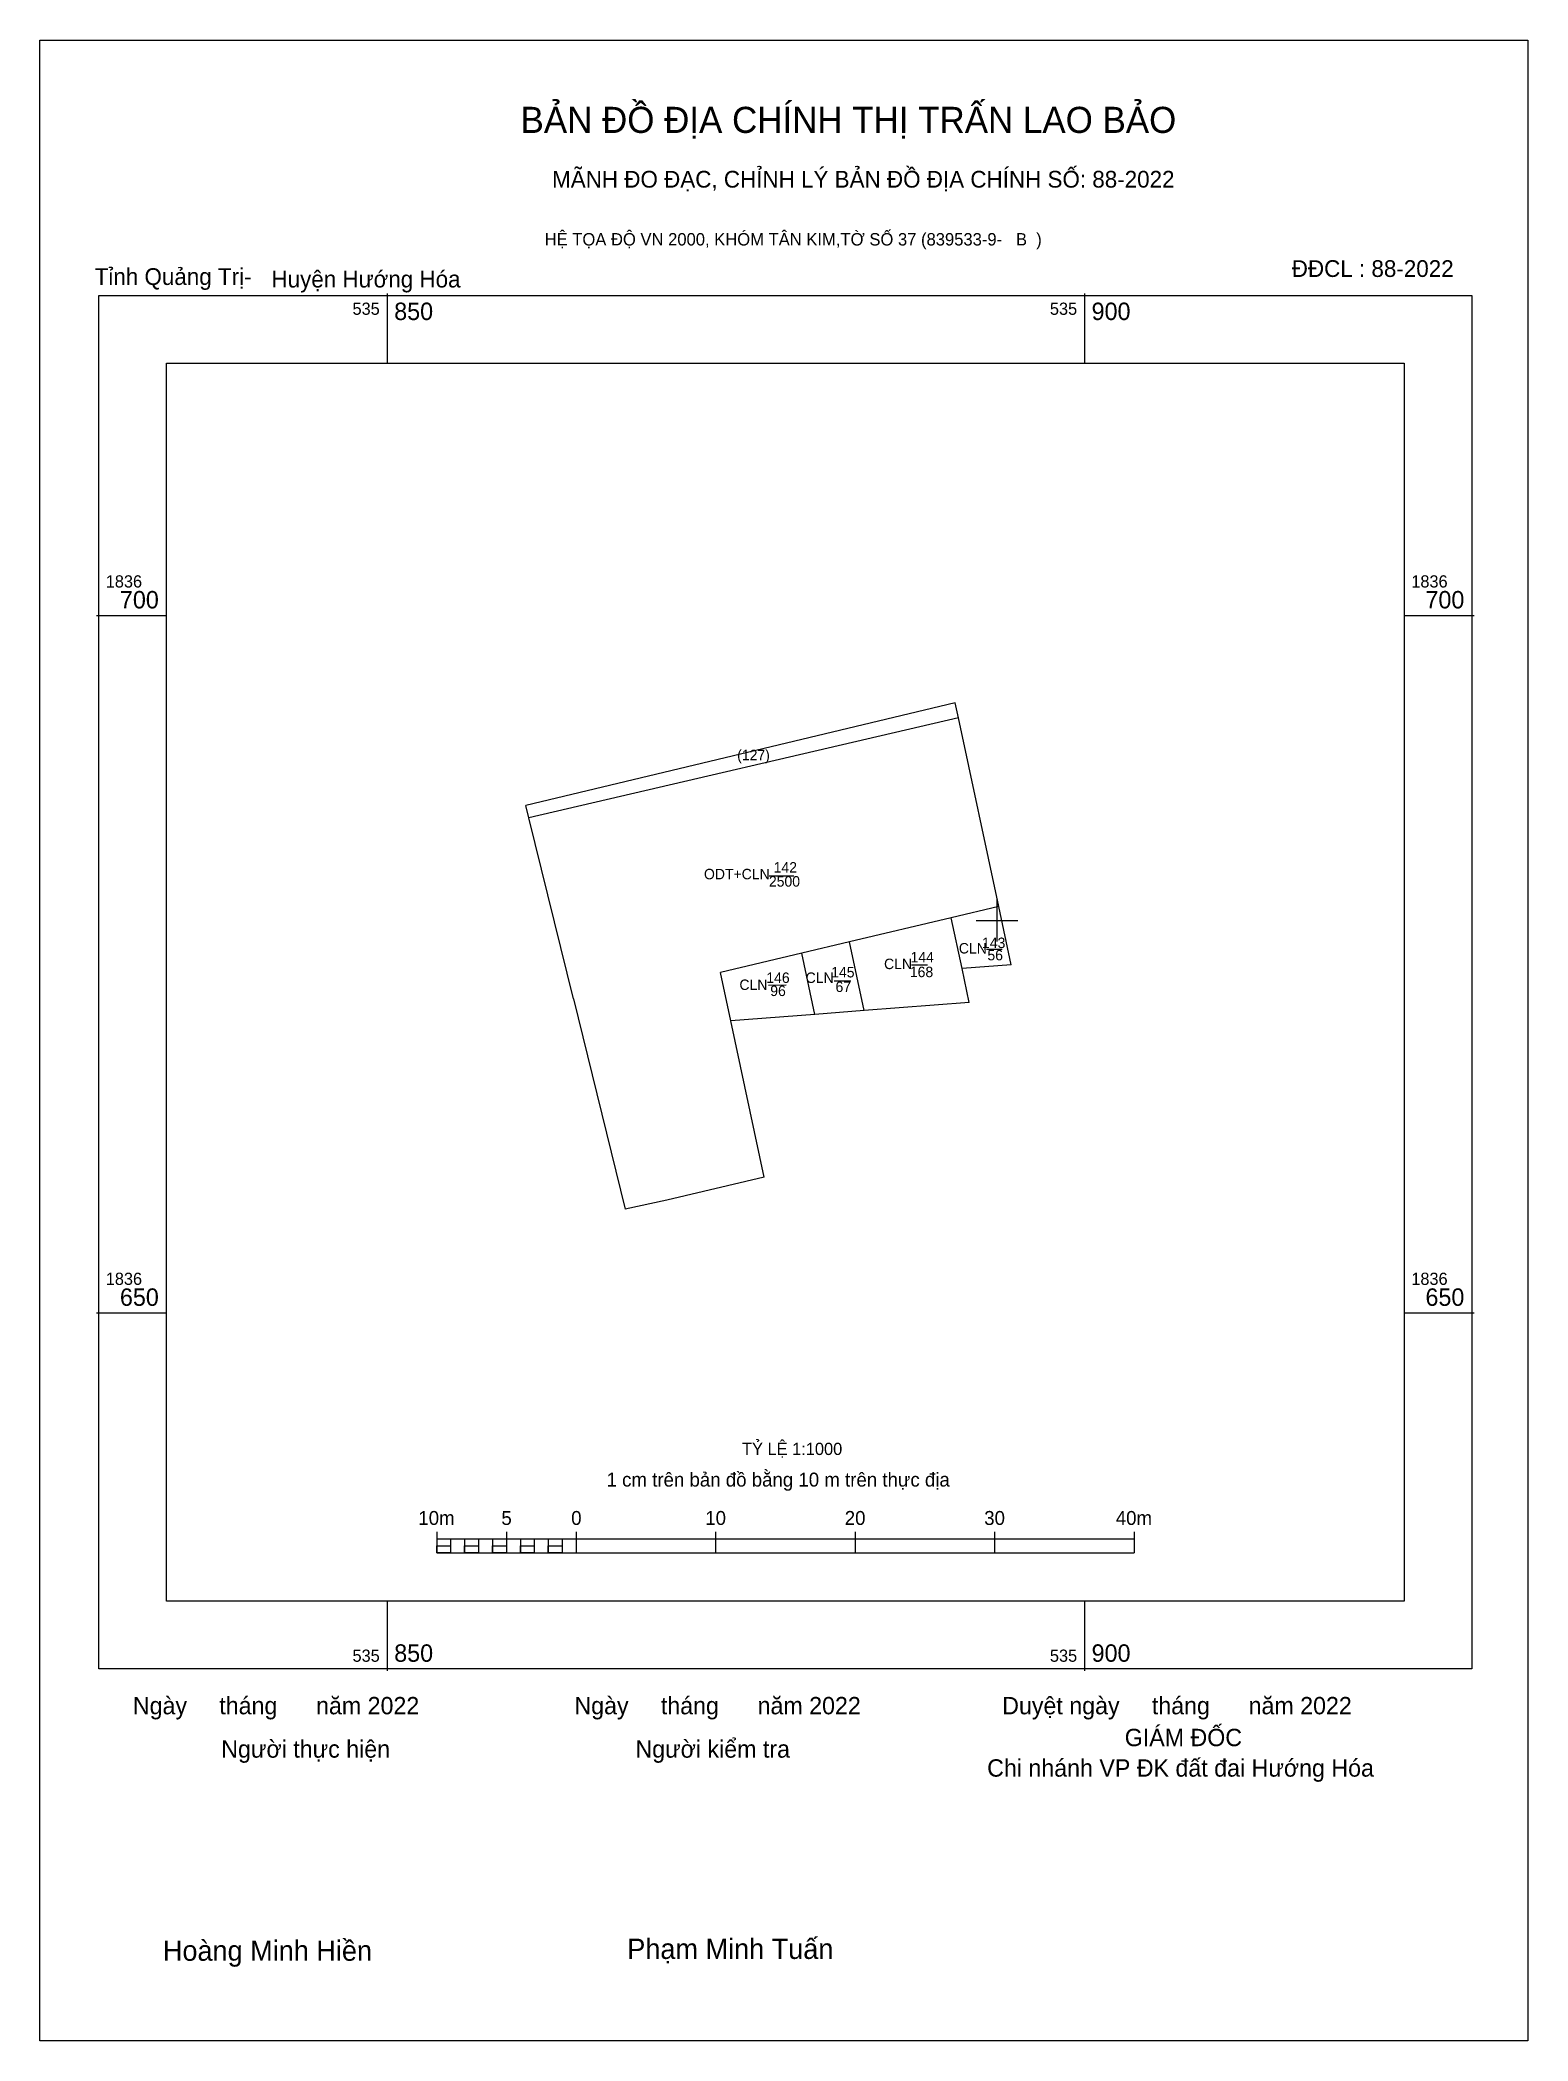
# Model space of a CAD drawing. Extents: x 535763 to 535976, y 1836539 to 1836826.
import ezdxf

# ---------------------------------------------------------------- set-up
doc = ezdxf.new("R2010")
doc.units = 0
for name, color, linetype in [('Level 10', 7, 'Continuous'), ('Level 13', 7, 'Continuous'), ('Level 15', 7, 'Continuous'), ('Level 17', 7, 'Continuous'), ('Level 4', 7, 'Continuous'), ('Level 6', 7, 'Continuous'), ('Level 62', 7, 'Continuous'), ('Level 63', 7, 'Continuous'), ('Level 9', 7, 'Continuous')]:
    doc.layers.add(name, color=color, linetype=linetype)

msp = doc.modelspace()

# ---------------------------------------------------------------- linework, layer by layer
at = {"layer": 'Level 10'}
for p, q in [((535894.01, 1836731.21), (535832.44, 1836716.47)), ((535839.25, 1836688.75), (535846.67, 1836658.58))]:
    msp.add_line(p, q, dxfattribs=at)
at = {"layer": 'Level 13'}
msp.add_line((535867.33, 1836706.42), (535870.87, 1836706.42), dxfattribs=at)
msp.add_lwpolyline([(535894.47, 1836729.06), (535832.88, 1836714.7)], dxfattribs=at)
at = {"layer": 'Level 15'}
msp.add_lwpolyline([(535762.77, 1836826.24), (535976.13, 1836826.24), (535976.13, 1836539.33), (535762.77, 1836539.33)], close=True, dxfattribs=at)
at = {"layer": 'Level 17'}
for p, q in [((535898.47, 1836695.86), (535900.73, 1836695.89)), ((535887.75, 1836693.62), (535890.01, 1836693.65)), ((535867.25, 1836690.73), (535869.75, 1836690.77)), ((535876.66, 1836691.34), (535879.02, 1836691.34))]:
    msp.add_line(p, q, dxfattribs=at)
at = {"layer": 'Level 4'}
for p, q in [((535894.47, 1836729.06), (535894.01, 1836731.21)), ((535900.24, 1836701.99), (535894.47, 1836729.06)), ((535832.88, 1836714.7), (535832.44, 1836716.47)), ((535839.25, 1836688.75), (535832.88, 1836714.7)), ((535893.43, 1836700.38), (535878.84, 1836696.93)), ((535900.24, 1836701.99), (535893.43, 1836700.38)), ((535894.98, 1836693.11), (535893.43, 1836700.38)), ((535902.02, 1836693.65), (535900.24, 1836701.99)), ((535872.01, 1836695.31), (535860.34, 1836692.55)), ((535878.84, 1836696.93), (535872.01, 1836695.31)), ((535873.88, 1836686.53), (535872.01, 1836695.31)), ((535880.93, 1836687.08), (535878.84, 1836696.93)), ((535861.83, 1836685.6), (535860.34, 1836692.55)), ((535902.02, 1836693.65), (535894.98, 1836693.11)), ((535896.02, 1836688.23), (535894.98, 1836693.11)), ((535873.88, 1836686.53), (535861.83, 1836685.6)), ((535880.93, 1836687.08), (535873.88, 1836686.53)), ((535896.02, 1836688.23), (535880.93, 1836687.08)), ((535866.6, 1836663.21), (535861.83, 1836685.6)), ((535866.6, 1836663.21), (535852.65, 1836659.91)), ((535852.65, 1836659.91), (535846.67, 1836658.58))]:
    msp.add_line(p, q, dxfattribs=at)
at = {"layer": 'Level 62'}
msp.add_lwpolyline([(535780.89, 1836779.9), (535958.4, 1836779.9), (535958.4, 1836602.39), (535780.89, 1836602.39)], close=True, dxfattribs=at)
at = {"layer": 'Level 63'}
for p, q in [((535812.56, 1836789.9), (535812.56, 1836779.9)), ((535912.56, 1836789.9), (535912.56, 1836779.9)), ((535770.89, 1836743.74), (535780.89, 1836743.74)), ((535958.4, 1836743.74), (535968.4, 1836743.74)), ((535900, 1836697), (535900, 1836703)), ((535897, 1836700), (535903, 1836700)), ((535770.89, 1836643.74), (535780.89, 1836643.74)), ((535958.4, 1836643.74), (535968.4, 1836643.74)), ((535819.65, 1836612.32), (535819.65, 1836609.32)), ((535829.65, 1836612.32), (535829.65, 1836609.32)), ((535839.65, 1836612.32), (535839.65, 1836609.32)), ((535859.65, 1836612.32), (535859.65, 1836609.32)), ((535879.65, 1836612.32), (535879.65, 1836609.32)), ((535899.65, 1836612.32), (535899.65, 1836609.32)), ((535919.65, 1836612.32), (535919.65, 1836609.32)), ((535819.65, 1836611.32), (535919.65, 1836611.32)), ((535819.65, 1836609.32), (535919.65, 1836609.32)), ((535821.65, 1836611.32), (535821.65, 1836609.32)), ((535823.65, 1836611.32), (535823.65, 1836609.32)), ((535825.65, 1836611.32), (535825.65, 1836609.32)), ((535827.65, 1836611.32), (535827.65, 1836609.32)), ((535829.65, 1836611.32), (535829.65, 1836609.32)), ((535831.65, 1836611.32), (535831.65, 1836609.32)), ((535833.65, 1836611.32), (535833.65, 1836609.32)), ((535835.65, 1836611.32), (535835.65, 1836609.32)), ((535837.65, 1836611.32), (535837.65, 1836609.32)), ((535839.65, 1836611.32), (535839.65, 1836609.32)), ((535812.56, 1836602.39), (535812.56, 1836592.39)), ((535912.56, 1836602.39), (535912.56, 1836592.39))]:
    msp.add_line(p, q, dxfattribs=at)
for points in [[(535771.2, 1836789.59), (535968.09, 1836789.59), (535968.09, 1836592.7), (535771.2, 1836592.7)], [(535819.65, 1836610.32), (535821.65, 1836610.32), (535821.65, 1836609.32), (535819.65, 1836609.32)], [(535819.65, 1836610.32), (535821.65, 1836610.32), (535821.65, 1836609.32), (535819.65, 1836609.32)], [(535823.65, 1836610.32), (535825.65, 1836610.32), (535825.65, 1836609.32), (535823.65, 1836609.32)], [(535827.65, 1836610.32), (535829.65, 1836610.32), (535829.65, 1836609.32), (535827.65, 1836609.32)], [(535831.65, 1836610.32), (535833.65, 1836610.32), (535833.65, 1836609.32), (535831.65, 1836609.32)], [(535835.65, 1836610.32), (535837.65, 1836610.32), (535837.65, 1836609.32), (535835.65, 1836609.32)]]:
    msp.add_lwpolyline(points, close=True, dxfattribs=at)

# ---------------------------------------------------------------- texts
at = {"layer": 'Level 13'}
for s, p in [('(127)', (535862.74, 1836722.97)), ('ODT+CLN', (535857.98, 1836705.9)), ('2500', (535867.29, 1836704.85)), ('142', (535867.97, 1836706.86)), ('143', (535897.85, 1836696.04)), ('144', (535887.6, 1836693.98)), ('CLN', (535894.52, 1836695.26)), ('56', (535898.62, 1836694.28)), ('146', (535866.92, 1836691.04)), ('CLN', (535872.56, 1836691.04)), ('145', (535876.22, 1836691.83)), ('CLN', (535883.8, 1836693.02)), ('168', (535887.5, 1836691.87)), ('CLN', (535863.06, 1836690.03)), ('96', (535867.48, 1836689.16)), ('67', (535876.84, 1836689.74))]:
    msp.add_text(s, height=1.5, dxfattribs=at).set_placement(p)
at = {"layer": 'Level 6'}
msp.add_text('TỶ LỆ 1:1000', height=1.7579, dxfattribs=at).set_placement((535863.43, 1836623.35))
at = {"layer": 'Level 63'}
for s, height, p in [('BẢN ĐỒ ĐỊA CHÍNH THỊ TRẤN LAO BẢO', 3.7437, (535831.68, 1836812.92)), ('MÃNH ĐO ĐẠC, CHỈNH LÝ BẢN ĐỒ ĐỊA CHÍNH SỐ: 88-2022', 2.4022, (535836.2, 1836805.08)), ('HỆ TỌA ĐỘ VN 2000, KHÓM TÂN KIM,TỜ SỐ 37 (839533-9-   B  )', 1.7782, (535835.13, 1836796.78)), ('535', 1.75, (535807.58, 1836786.84)), ('850', 2.5, (535813.56, 1836786.09)), ('535', 1.75, (535907.58, 1836786.84)), ('900', 2.5, (535913.56, 1836786.09)), ('1836', 1.75, (535772.2, 1836747.74)), ('1836', 1.75, (535959.4, 1836747.74)), ('700', 2.5, (535774.23, 1836744.74)), ('700', 2.5, (535961.43, 1836744.74)), ('1836', 1.75, (535772.2, 1836647.74)), ('1836', 1.75, (535959.4, 1836647.74)), ('650', 2.5, (535774.23, 1836644.74)), ('650', 2.5, (535961.43, 1836644.74)), ('1 cm trên bản đồ bằng 10 m trên thực địa', 2, (535844.01, 1836618.82)), ('10m', 2, (535817.02, 1836613.32)), ('5', 2, (535828.93, 1836613.32)), ('0', 2, (535838.94, 1836613.32)), ('10', 2, (535858.16, 1836613.32)), ('20', 2, (535878.16, 1836613.32)), ('30', 2, (535898.16, 1836613.32)), ('40m', 2, (535917.02, 1836613.32)), ('535', 1.75, (535807.58, 1836593.7)), ('850', 2.5, (535813.56, 1836593.7)), ('535', 1.75, (535907.58, 1836593.7)), ('900', 2.5, (535913.56, 1836593.7)), ('Ngày     tháng      năm 2022', 2.4883, (535776.09, 1836586.17)), ('Ngày     tháng      năm 2022', 2.4883, (535839.4, 1836586.17)), ('Duyệt ngày     tháng      năm 2022', 2.4883, (535900.74, 1836586.17)), ('Người kiểm tra', 2.4883, (535848.15, 1836579.95)), ('GIÁM ĐỐC', 2.488, (535918.31, 1836581.6)), ('Người thực hiện', 2.4883, (535788.76, 1836579.95)), ('Chi nhánh VP ĐK đất đai Hướng Hóa', 2.4883, (535898.58, 1836577.23)), ('Hoàng Minh Hiền', 2.9024, (535780.39, 1836550.83)), ('Phạm Minh Tuấn', 2.9024, (535846.98, 1836551.09))]:
    msp.add_text(s, height=height, dxfattribs=at).set_placement(p)
at = {"layer": 'Level 9'}
for s, p in [('Tỉnh Quảng Trị-', (535770.61, 1836791.12)), ('Huyện Hướng Hóa', (535795.96, 1836790.76)), ('ĐĐCL : 88-2022', (535942.26, 1836792.27))]:
    msp.add_text(s, height=2.4022, dxfattribs=at).set_placement(p)

doc.saveas('drawing.dxf')
